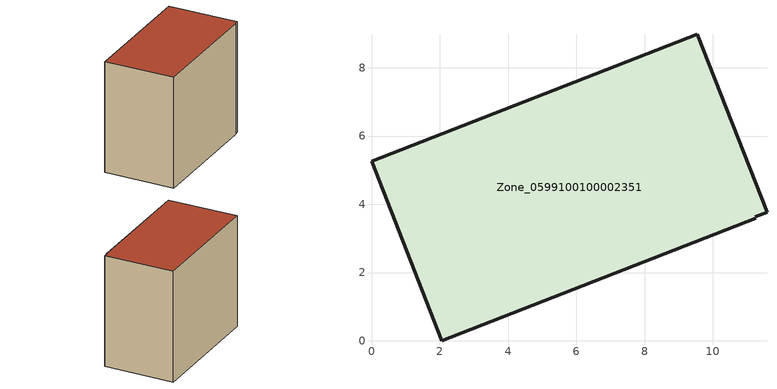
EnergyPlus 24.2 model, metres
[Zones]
Zone_0599100100002351
 floor ground (C_G): 0,5.25 9.55,8.98 11.58,3.77 11.24,3.64 11.26,3.59 2.05,0 z0.48
 wall outside (C_F): 9.55,8.98 0,5.25 2.05,0 11.26,3.59 11.24,3.64 11.58,3.77 9.55,8.98 z0.48:9.45
 roof outside (C_R): 2.05,0 11.26,3.59 11.24,3.64 11.58,3.77 9.55,8.98 0,5.25 z9.45
[BUILDING]
Pand.0599100100002351: North Axis=0; Terrain=City; Loads Convergence Tolerance Value=0.04; Temperature Convergence Tolerance Value=0.4; Solar Distribution=FullExterior; Maximum Number of Warmup Days=25; Minimum Number of Warmup Days=1
[Site:Location]
Rotterdam.The.Hague.AP_ZH_NLD Design_Conditions: Latitude=51.96; Longitude=4.45; Time Zone=1; Elevation=-4.5
[SITE:GROUNDTEMPERATURE:BUILDINGSURFACE]
18, 18, 18, 18, 18, 18, 18, 18, 18, 18, 18, 18
[MATERIAL] Thermal Absorptance=0.9; Solar Absorptance=0.7; Visible Absorptance=0.7
Name | Roughness | Thickness | Conductivity | Density | Specific Heat
G.TC.2006-2014 | MediumSmooth | 0.15 | 0.06 | 540 | 1210
F.TC.2006-2014 | Rough | 0.3 | 0.12 | 1920 | 840
R.TC.2006-2014 | MediumRough | 0.2 | 0.08 | 1500 | 1000
[CONSTRUCTION]
C_G: G.TC.2006-2014
C_F: F.TC.2006-2014
C_R: R.TC.2006-2014
[ZONE]
Zone_0599100100002351: Type=1; Multiplier=1; Ceiling Height=Autocalculate; Volume=Autocalculate; Floor Area=autocalculate; Part of Total Floor Area=Yes
[ZONEINFILTRATION:DESIGNFLOWRATE]
Infil_Zone_0599100100002351: Zone or ZoneList or Space or SpaceList=Zone_0599100100002351; Schedule=AlwaysOn; Design Flow Rate Calculation Method=Flow/Area; Flow Rate per Floor Area=0.0015; Constant Term Coefficient=1; Temperature Term Coefficient=0; Velocity Term Coefficient=0; Velocity Squared Term Coefficient=0
[HVACTEMPLATE:ZONE:IDEALLOADSAIRSYSTEM]
Zone_0599100100002351: Maximum Heating Supply Air Temperature=50; Minimum Cooling Supply Air Temperature=13; Maximum Heating Supply Air Humidity Ratio=0.0156; Minimum Cooling Supply Air Humidity Ratio=0.0077; Heating Limit=NoLimit; Cooling Limit=NoLimit; Dehumidification Control Type=ConstantSensibleHeatRatio; Cooling Sensible Heat Ratio=0.7; Dehumidification Setpoint=60; Humidification Control Type=None; Humidification Setpoint=30; Outdoor Air Method=None; Outdoor Air Flow Rate per Person=0.00944; Outdoor Air Flow Rate per Zone Floor Area=0; Outdoor Air Flow Rate per Zone=0; Demand Controlled Ventilation Type=None; Outdoor Air Economizer Type=NoEconomizer; Heat Recovery Type=None; Sensible Heat Recovery Effectiveness=0.7; Latent Heat Recovery Effectiveness=0.65
[ZONECONTROL:THERMOSTAT]
ThermostatControl_Zone_0599100100002351: Zone or ZoneList=Zone_0599100100002351; Control Type Schedule=DualSetpointControlType; Control 1=Thermostat_Zone_0599100100002351; Temperature Difference Between Cutout And Setpoint=0
[THERMOSTATSETPOINT:DUALSETPOINT]
Thermostat_Zone_0599100100002351: Heating Setpoint Temperature Schedule=HeatingSetpoint_Zone_0599100100002351; Cooling Setpoint Temperature Schedule=CoolingSetpoint_Zone_0599100100002351
[SCHEDULE:COMPACT]
HeatingSetpoint_Zone_0599100100002351: Through: 12/31, For: AllDays, Until: 24:00, 21
CoolingSetpoint_Zone_0599100100002351: Through: 12/31, For: AllDays, Until: 24:00, 24
DualSetpointControlType: Through: 12/31, For: AllDays, Until: 24:00, 4
AlwaysOn: Through: 12/31, For: AllDays, Until: 24:00, 1
